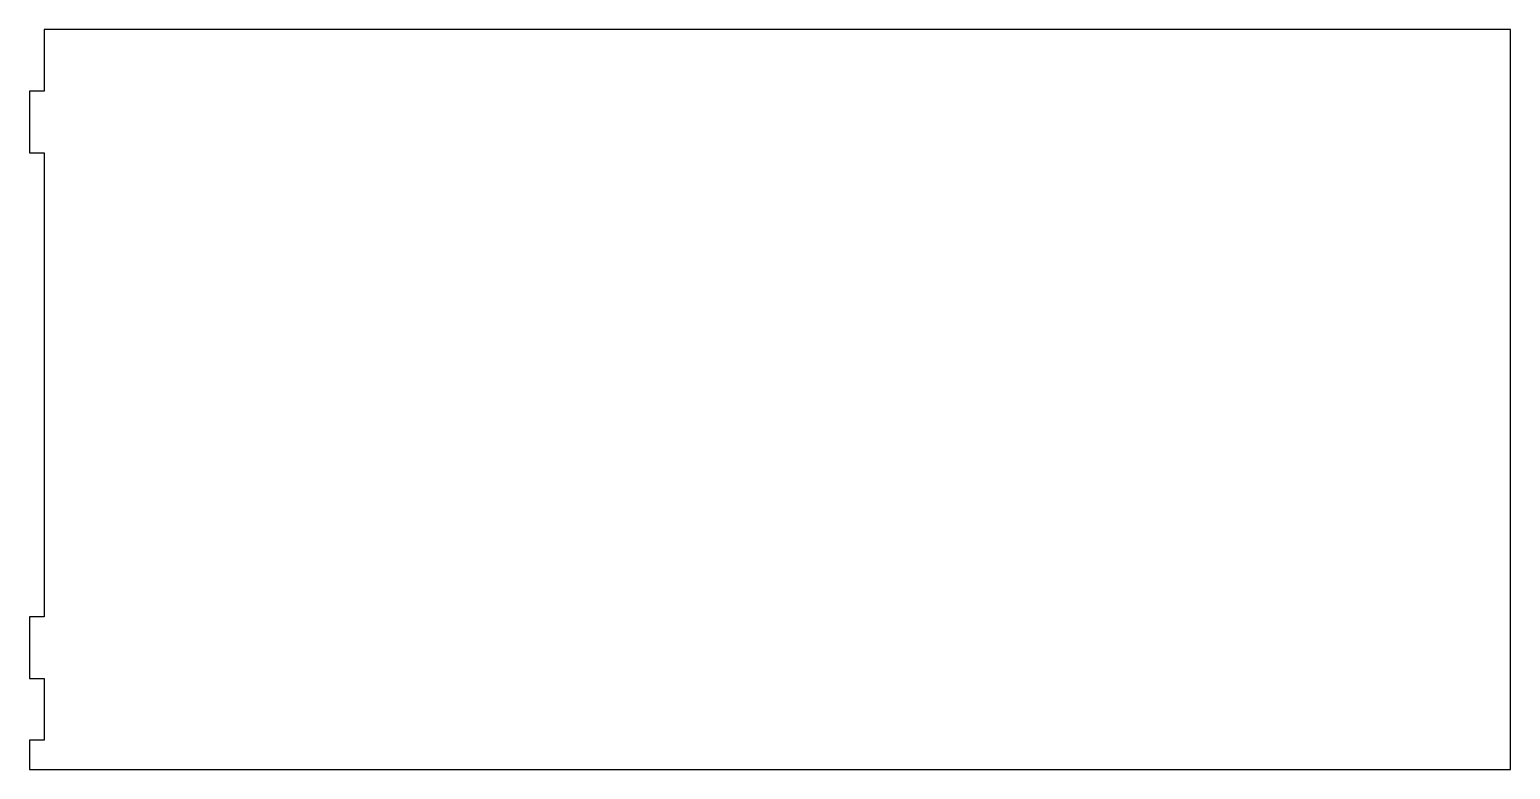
# Model space of a CAD drawing. Header units: millimetres. Extents: x 0 to 610, y 299 to 604.
import ezdxf

# ---------------------------------------------------------------- set-up
doc = ezdxf.new("R2010")
doc.units = ezdxf.units.MM
doc.layers.get('0').update_dxf_attribs({"linetype": 'CONTINUOUS'})

msp = doc.modelspace()

# ---------------------------------------------------------------- linework, layer by layer
msp.add_lwpolyline([(609.6, 603.6), (6, 603.6), (6, 578.2), (0, 578.2), (0, 552.8), (6, 552.8), (6, 361.6), (0, 361.6), (0, 336.2), (6, 336.2), (6, 310.8), (0, 310.8), (0, 298.8), (609.6, 298.8)], close=True)

doc.saveas('drawing.dxf')
